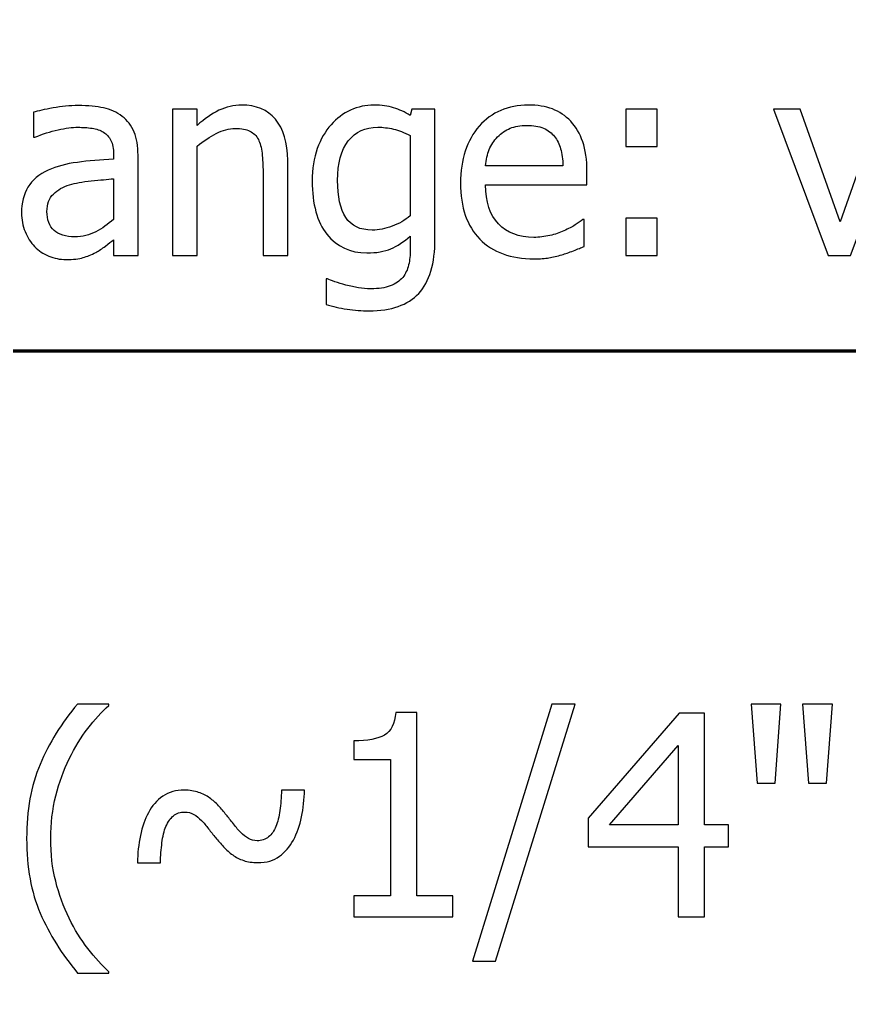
# Model space of a CAD drawing. Header units: centimetres. Extents: x -14.3 to 14.3, y -10 to 9.9.
# Drawn here: x 5.852 to 7.108, y -8.965 to -7.498 of the extents above; entities that cross this region are included whole.
import ezdxf

# ---------------------------------------------------------------- set-up
doc = ezdxf.new("R2010")
doc.units = ezdxf.units.CM
doc.header["$MEASUREMENT"] = 0
doc.layers.add('Layer 1', color=7, linetype='Continuous')

msp = doc.modelspace()

# ---------------------------------------------------------------- linework, layer by layer
at = {"layer": 'Layer 1', "color": 250, "lineweight": 70}
for points in [[(-14.3, -9), (-14.3, -9), (-14.3, 8.9), (-14.3, 8.9), (-14.3, 8.9), (-14.3, 9.45219), (-13.85219, 9.9), (-13.3, 9.9), (-13.3, 9.9), (-13.3, 9.9), (13.3, 9.9), (13.3, 9.9), (13.3, 9.9), (13.85219, 9.9), (14.3, 9.45219), (14.3, 8.9), (14.3, 8.9), (14.3, 8.9), (14.3, -9), (14.3, -9), (14.3, -9), (14.3, -9.55219), (13.85219, -10), (13.3, -10), (13.3, -10), (13.3, -10), (-13.3, -10), (-13.3, -10), (-13.3, -10), (-13.85219, -10), (-14.3, -9.55219), (-14.3, -9)], [(2.3, -10), (2.3, -10), (2.3, -7), (2.3, -7), (2.3, -7), (2.3, -6.44781), (2.74781, -6), (3.3, -6), (3.3, -6), (3.3, -6), (14.3, -6), (14.3, -6), (14.3, -6), (14.3, -6), (14.3, -7), (14.3, -7), (14.3, -7), (14.3, -7), (14.3, -9), (14.3, -9), (14.3, -9), (14.3, -9.55219), (13.85219, -10), (13.3, -10), (13.3, -10), (13.3, -10), (3.3, -10), (3.3, -10), (3.3, -10), (3.3, -10), (2.3, -10), (2.3, -10)]]:
    msp.add_open_spline(points, degree=3, knots=[0, 0, 0, 0, 0.125, 0.125, 0.125, 0.125, 0.25, 0.25, 0.25, 0.25, 0.375, 0.375, 0.375, 0.375, 0.5, 0.5, 0.5, 0.5, 0.625, 0.625, 0.625, 0.625, 0.75, 0.75, 0.75, 0.75, 0.875, 0.875, 0.875, 0.875, 1, 1, 1, 1], dxfattribs=at)
at = {"layer": 'Layer 1', "color": 250}
for points, knots in [([(5.99476, -7.83153), (5.99172, -7.83376), (5.98766, -7.83687), (5.98259, -7.84093), (5.98259, -7.84093), (5.97752, -7.84492), (5.97258, -7.84816), (5.96785, -7.85053), (5.96785, -7.85053), (5.96122, -7.85398), (5.95487, -7.85662), (5.94872, -7.85844), (5.94872, -7.85844), (5.94256, -7.86027), (5.93398, -7.86121), (5.92289, -7.86121), (5.92289, -7.86121), (5.91376, -7.86121), (5.9051, -7.85952), (5.89692, -7.85607), (5.89692, -7.85607), (5.88874, -7.85263), (5.88157, -7.84783), (5.87535, -7.8416), (5.87535, -7.8416), (5.8694, -7.83552), (5.86467, -7.82801), (5.86109, -7.81909), (5.86109, -7.81909), (5.8575, -7.81016), (5.85574, -7.80077), (5.85574, -7.79089), (5.85574, -7.79089), (5.85574, -7.77554), (5.85899, -7.7625), (5.86548, -7.75174), (5.86548, -7.75174), (5.8719, -7.74093), (5.88218, -7.73241), (5.89611, -7.72605), (5.89611, -7.72605), (5.90855, -7.72037), (5.92322, -7.71645), (5.94013, -7.71429), (5.94013, -7.71429), (5.95703, -7.71212), (5.97522, -7.7105), (5.99476, -7.70942), (5.99476, -7.70942), (5.99476, -7.70942), (5.99476, -7.70232), (5.99476, -7.70232), (5.99476, -7.70232), (5.99476, -7.6936), (5.99341, -7.68656), (5.99077, -7.68115), (5.99077, -7.68115), (5.98813, -7.67581), (5.98448, -7.67169), (5.97968, -7.66878), (5.97968, -7.66878), (5.97495, -7.66574), (5.96913, -7.66378), (5.96231, -7.66276), (5.96231, -7.66276), (5.95541, -7.66175), (5.94838, -7.66128), (5.94114, -7.66128), (5.94114, -7.66128), (5.93256, -7.66128), (5.92241, -7.66256), (5.91085, -7.66513), (5.91085, -7.66513), (5.89922, -7.6677), (5.88759, -7.67149), (5.87596, -7.67635), (5.87596, -7.67635), (5.87596, -7.67635), (5.8738, -7.67635), (5.8738, -7.67635), (5.8738, -7.67635), (5.8738, -7.67635), (5.8738, -7.63849), (5.8738, -7.63849), (5.8738, -7.63849), (5.88069, -7.63653), (5.8905, -7.63436), (5.90328, -7.632), (5.90328, -7.632), (5.91612, -7.62963), (5.92877, -7.62841), (5.94135, -7.62841), (5.94135, -7.62841), (5.95649, -7.62841), (5.96934, -7.62963), (5.97975, -7.632), (5.97975, -7.632), (5.99016, -7.63436), (5.99956, -7.63862), (6.00788, -7.64484), (6.00788, -7.64484), (6.01592, -7.65093), (6.02194, -7.65877), (6.02586, -7.66844), (6.02586, -7.66844), (6.02985, -7.67804), (6.03181, -7.68981), (6.03181, -7.70367), (6.03181, -7.70367), (6.03181, -7.70367), (6.03181, -7.85506), (6.03181, -7.85506), (6.03181, -7.85506), (6.03181, -7.85506), (5.99476, -7.85506), (5.99476, -7.85506), (5.99476, -7.85506), (5.99476, -7.85506), (5.99476, -7.83153), (5.99476, -7.83153)], [0, 0, 0, 0, 0.0333333, 0.0333333, 0.0333333, 0.0333333, 0.0666667, 0.0666667, 0.0666667, 0.0666667, 0.1, 0.1, 0.1, 0.1, 0.1333333, 0.1333333, 0.1333333, 0.1333333, 0.1666667, 0.1666667, 0.1666667, 0.1666667, 0.2, 0.2, 0.2, 0.2, 0.2333333, 0.2333333, 0.2333333, 0.2333333, 0.2666667, 0.2666667, 0.2666667, 0.2666667, 0.3, 0.3, 0.3, 0.3, 0.3333333, 0.3333333, 0.3333333, 0.3333333, 0.3666667, 0.3666667, 0.3666667, 0.3666667, 0.4, 0.4, 0.4, 0.4, 0.4333333, 0.4333333, 0.4333333, 0.4333333, 0.4666667, 0.4666667, 0.4666667, 0.4666667, 0.5, 0.5, 0.5, 0.5, 0.5333333, 0.5333333, 0.5333333, 0.5333333, 0.5666667, 0.5666667, 0.5666667, 0.5666667, 0.6, 0.6, 0.6, 0.6, 0.6333333, 0.6333333, 0.6333333, 0.6333333, 0.6666667, 0.6666667, 0.6666667, 0.6666667, 0.7, 0.7, 0.7, 0.7, 0.7333333, 0.7333333, 0.7333333, 0.7333333, 0.7666667, 0.7666667, 0.7666667, 0.7666667, 0.8, 0.8, 0.8, 0.8, 0.8333333, 0.8333333, 0.8333333, 0.8333333, 0.8666667, 0.8666667, 0.8666667, 0.8666667, 0.9, 0.9, 0.9, 0.9, 0.9333333, 0.9333333, 0.9333333, 0.9333333, 0.9666667, 0.9666667, 0.9666667, 0.9666667, 1, 1, 1, 1]), ([(6.25805, -7.85506), (6.25805, -7.85506), (6.2208, -7.85506), (6.2208, -7.85506), (6.2208, -7.85506), (6.2208, -7.85506), (6.2208, -7.72909), (6.2208, -7.72909), (6.2208, -7.72909), (6.2208, -7.71888), (6.22033, -7.70942), (6.21931, -7.70063), (6.21931, -7.70063), (6.2183, -7.69184), (6.21647, -7.68481), (6.2137, -7.67953), (6.2137, -7.67953), (6.21066, -7.67399), (6.2064, -7.66986), (6.20099, -7.66716), (6.20099, -7.66716), (6.19558, -7.66445), (6.18814, -7.6631), (6.17881, -7.6631), (6.17881, -7.6631), (6.16955, -7.6631), (6.16001, -7.6656), (6.15014, -7.67054), (6.15014, -7.67054), (6.14034, -7.67547), (6.13074, -7.6819), (6.12134, -7.68988), (6.12134, -7.68988), (6.12134, -7.68988), (6.12134, -7.85506), (6.12134, -7.85506), (6.12134, -7.85506), (6.12134, -7.85506), (6.08408, -7.85506), (6.08408, -7.85506), (6.08408, -7.85506), (6.08408, -7.85506), (6.08408, -7.63382), (6.08408, -7.63382), (6.08408, -7.63382), (6.08408, -7.63382), (6.12134, -7.63382), (6.12134, -7.63382), (6.12134, -7.63382), (6.12134, -7.63382), (6.12134, -7.65837), (6.12134, -7.65837), (6.12134, -7.65837), (6.13243, -7.6485), (6.14338, -7.64086), (6.1542, -7.63558), (6.1542, -7.63558), (6.16508, -7.63031), (6.17651, -7.62767), (6.18848, -7.62767), (6.18848, -7.62767), (6.21032, -7.62767), (6.22736, -7.63484), (6.2396, -7.64917), (6.2396, -7.64917), (6.2519, -7.66351), (6.25805, -7.68426), (6.25805, -7.71145), (6.25805, -7.71145), (6.25805, -7.71145), (6.25805, -7.85506), (6.25805, -7.85506)], [0, 0, 0, 0, 0.0555556, 0.0555556, 0.0555556, 0.0555556, 0.1111111, 0.1111111, 0.1111111, 0.1111111, 0.1666667, 0.1666667, 0.1666667, 0.1666667, 0.2222222, 0.2222222, 0.2222222, 0.2222222, 0.2777778, 0.2777778, 0.2777778, 0.2777778, 0.3333333, 0.3333333, 0.3333333, 0.3333333, 0.3888889, 0.3888889, 0.3888889, 0.3888889, 0.4444444, 0.4444444, 0.4444444, 0.4444444, 0.5, 0.5, 0.5, 0.5, 0.5555556, 0.5555556, 0.5555556, 0.5555556, 0.6111111, 0.6111111, 0.6111111, 0.6111111, 0.6666667, 0.6666667, 0.6666667, 0.6666667, 0.7222222, 0.7222222, 0.7222222, 0.7222222, 0.7777778, 0.7777778, 0.7777778, 0.7777778, 0.8333333, 0.8333333, 0.8333333, 0.8333333, 0.8888889, 0.8888889, 0.8888889, 0.8888889, 0.9444444, 0.9444444, 0.9444444, 0.9444444, 1, 1, 1, 1]), ([(6.31823, -7.89049), (6.32073, -7.89157), (6.32445, -7.89299), (6.32932, -7.89475), (6.32932, -7.89475), (6.33426, -7.89651), (6.3398, -7.8982), (6.34595, -7.89982), (6.34595, -7.89982), (6.35285, -7.90151), (6.35921, -7.90293), (6.36502, -7.90401), (6.36502, -7.90401), (6.37084, -7.90503), (6.37712, -7.90557), (6.38402, -7.90557), (6.38402, -7.90557), (6.39552, -7.90557), (6.40525, -7.90408), (6.41323, -7.90104), (6.41323, -7.90104), (6.42121, -7.898), (6.4275, -7.89374), (6.43196, -7.88833), (6.43196, -7.88833), (6.43622, -7.88292), (6.43919, -7.87663), (6.44089, -7.86953), (6.44089, -7.86953), (6.44258, -7.86236), (6.44345, -7.85425), (6.44345, -7.84512), (6.44345, -7.84512), (6.44345, -7.84512), (6.44345, -7.82572), (6.44345, -7.82572), (6.44345, -7.82572), (6.43345, -7.83444), (6.42358, -7.84086), (6.41397, -7.84505), (6.41397, -7.84505), (6.40431, -7.84918), (6.3922, -7.85127), (6.37773, -7.85127), (6.37773, -7.85127), (6.35251, -7.85127), (6.33243, -7.84188), (6.31749, -7.82315), (6.31749, -7.82315), (6.30255, -7.80442), (6.29511, -7.77744), (6.29511, -7.74235), (6.29511, -7.74235), (6.29511, -7.72402), (6.29768, -7.70773), (6.30282, -7.69353), (6.30282, -7.69353), (6.30795, -7.67933), (6.31492, -7.66729), (6.32364, -7.65735), (6.32364, -7.65735), (6.33196, -7.64789), (6.34176, -7.64052), (6.35312, -7.63538), (6.35312, -7.63538), (6.36448, -7.63024), (6.37625, -7.62767), (6.38842, -7.62767), (6.38842, -7.62767), (6.39991, -7.62767), (6.40985, -7.62902), (6.41823, -7.63173), (6.41823, -7.63173), (6.42662, -7.63443), (6.435, -7.63829), (6.44345, -7.64329), (6.44345, -7.64329), (6.44345, -7.64329), (6.44562, -7.63382), (6.44562, -7.63382), (6.44562, -7.63382), (6.44562, -7.63382), (6.48071, -7.63382), (6.48071, -7.63382), (6.48071, -7.63382), (6.48071, -7.63382), (6.48071, -7.82991), (6.48071, -7.82991), (6.48071, -7.82991), (6.48071, -7.86743), (6.47253, -7.89495), (6.45617, -7.91247), (6.45617, -7.91247), (6.43974, -7.93005), (6.41472, -7.93883), (6.38105, -7.93883), (6.38105, -7.93883), (6.37023, -7.93883), (6.35914, -7.93796), (6.34785, -7.93627), (6.34785, -7.93627), (6.33656, -7.93458), (6.32608, -7.93221), (6.31627, -7.9293), (6.31627, -7.9293), (6.31627, -7.9293), (6.31627, -7.89049), (6.31627, -7.89049), (6.31627, -7.89049), (6.31627, -7.89049), (6.31823, -7.89049), (6.31823, -7.89049)], [0, 0, 0, 0, 0.0357143, 0.0357143, 0.0357143, 0.0357143, 0.0714286, 0.0714286, 0.0714286, 0.0714286, 0.1071429, 0.1071429, 0.1071429, 0.1071429, 0.1428571, 0.1428571, 0.1428571, 0.1428571, 0.1785714, 0.1785714, 0.1785714, 0.1785714, 0.2142857, 0.2142857, 0.2142857, 0.2142857, 0.25, 0.25, 0.25, 0.25, 0.2857143, 0.2857143, 0.2857143, 0.2857143, 0.3214286, 0.3214286, 0.3214286, 0.3214286, 0.3571429, 0.3571429, 0.3571429, 0.3571429, 0.3928571, 0.3928571, 0.3928571, 0.3928571, 0.4285714, 0.4285714, 0.4285714, 0.4285714, 0.4642857, 0.4642857, 0.4642857, 0.4642857, 0.5, 0.5, 0.5, 0.5, 0.5357143, 0.5357143, 0.5357143, 0.5357143, 0.5714286, 0.5714286, 0.5714286, 0.5714286, 0.6071429, 0.6071429, 0.6071429, 0.6071429, 0.6428571, 0.6428571, 0.6428571, 0.6428571, 0.6785714, 0.6785714, 0.6785714, 0.6785714, 0.7142857, 0.7142857, 0.7142857, 0.7142857, 0.75, 0.75, 0.75, 0.75, 0.7857143, 0.7857143, 0.7857143, 0.7857143, 0.8214286, 0.8214286, 0.8214286, 0.8214286, 0.8571429, 0.8571429, 0.8571429, 0.8571429, 0.8928571, 0.8928571, 0.8928571, 0.8928571, 0.9285714, 0.9285714, 0.9285714, 0.9285714, 0.9642857, 0.9642857, 0.9642857, 0.9642857, 1, 1, 1, 1]), ([(6.63061, -7.8602), (6.59538, -7.8602), (6.568, -7.85026), (6.54853, -7.83038), (6.54853, -7.83038), (6.52905, -7.8105), (6.51932, -7.78231), (6.51932, -7.74573), (6.51932, -7.74573), (6.51932, -7.70969), (6.52878, -7.68095), (6.54765, -7.65965), (6.54765, -7.65965), (6.56651, -7.63835), (6.59119, -7.62767), (6.62175, -7.62767), (6.62175, -7.62767), (6.63548, -7.62767), (6.64758, -7.62963), (6.6582, -7.63362), (6.6582, -7.63362), (6.66875, -7.63754), (6.67801, -7.64376), (6.68592, -7.65221), (6.68592, -7.65221), (6.69383, -7.66067), (6.69992, -7.67101), (6.70411, -7.68325), (6.70411, -7.68325), (6.70837, -7.69542), (6.71047, -7.71043), (6.71047, -7.72808), (6.71047, -7.72808), (6.71047, -7.72808), (6.71047, -7.7483), (6.71047, -7.7483), (6.71047, -7.7483), (6.71047, -7.7483), (6.55718, -7.7483), (6.55718, -7.7483), (6.55718, -7.7483), (6.55718, -7.77406), (6.56367, -7.79373), (6.57659, -7.80732), (6.57659, -7.80732), (6.5895, -7.82091), (6.60742, -7.82774), (6.63027, -7.82774), (6.63027, -7.82774), (6.63846, -7.82774), (6.64643, -7.8268), (6.65428, -7.82497), (6.65428, -7.82497), (6.66212, -7.82315), (6.66922, -7.82071), (6.67558, -7.8178), (6.67558, -7.8178), (6.68234, -7.81476), (6.68802, -7.81185), (6.69261, -7.80901), (6.69261, -7.80901), (6.69721, -7.80617), (6.70107, -7.80347), (6.70411, -7.80097), (6.70411, -7.80097), (6.70411, -7.80097), (6.70627, -7.80097), (6.70627, -7.80097), (6.70627, -7.80097), (6.70627, -7.80097), (6.70627, -7.8416), (6.70627, -7.8416), (6.70627, -7.8416), (6.70195, -7.84329), (6.69654, -7.84546), (6.69005, -7.84803), (6.69005, -7.84803), (6.68355, -7.8506), (6.67774, -7.85263), (6.6726, -7.85405), (6.6726, -7.85405), (6.66537, -7.85601), (6.65881, -7.85756), (6.65292, -7.85864), (6.65292, -7.85864), (6.64704, -7.85966), (6.6396, -7.8602), (6.63061, -7.8602)], [0, 0, 0, 0, 0.0454545, 0.0454545, 0.0454545, 0.0454545, 0.0909091, 0.0909091, 0.0909091, 0.0909091, 0.1363636, 0.1363636, 0.1363636, 0.1363636, 0.1818182, 0.1818182, 0.1818182, 0.1818182, 0.2272727, 0.2272727, 0.2272727, 0.2272727, 0.2727273, 0.2727273, 0.2727273, 0.2727273, 0.3181818, 0.3181818, 0.3181818, 0.3181818, 0.3636364, 0.3636364, 0.3636364, 0.3636364, 0.4090909, 0.4090909, 0.4090909, 0.4090909, 0.4545455, 0.4545455, 0.4545455, 0.4545455, 0.5, 0.5, 0.5, 0.5, 0.5454545, 0.5454545, 0.5454545, 0.5454545, 0.5909091, 0.5909091, 0.5909091, 0.5909091, 0.6363636, 0.6363636, 0.6363636, 0.6363636, 0.6818182, 0.6818182, 0.6818182, 0.6818182, 0.7272727, 0.7272727, 0.7272727, 0.7272727, 0.7727273, 0.7727273, 0.7727273, 0.7727273, 0.8181818, 0.8181818, 0.8181818, 0.8181818, 0.8636364, 0.8636364, 0.8636364, 0.8636364, 0.9090909, 0.9090909, 0.9090909, 0.9090909, 0.9545455, 0.9545455, 0.9545455, 0.9545455, 1, 1, 1, 1]), ([(6.81662, -7.69028), (6.81662, -7.69028), (6.76929, -7.69028), (6.76929, -7.69028), (6.76929, -7.69028), (6.76929, -7.69028), (6.76929, -7.63382), (6.76929, -7.63382), (6.76929, -7.63382), (6.76929, -7.63382), (6.81662, -7.63382), (6.81662, -7.63382), (6.81662, -7.63382), (6.81662, -7.63382), (6.81662, -7.69028), (6.81662, -7.69028)], [0, 0, 0, 0, 0.25, 0.25, 0.25, 0.25, 0.5, 0.5, 0.5, 0.5, 0.75, 0.75, 0.75, 0.75, 1, 1, 1, 1]), ([(7.19216, -7.63382), (7.19216, -7.63382), (7.10879, -7.85506), (7.10879, -7.85506), (7.10879, -7.85506), (7.10879, -7.85506), (7.07532, -7.85506), (7.07532, -7.85506), (7.07532, -7.85506), (7.07532, -7.85506), (6.99256, -7.63382), (6.99256, -7.63382), (6.99256, -7.63382), (6.99256, -7.63382), (7.03279, -7.63382), (7.03279, -7.63382), (7.03279, -7.63382), (7.03279, -7.63382), (7.09337, -7.80428), (7.09337, -7.80428), (7.09337, -7.80428), (7.09337, -7.80428), (7.15335, -7.63382), (7.15335, -7.63382), (7.15335, -7.63382), (7.15335, -7.63382), (7.19216, -7.63382), (7.19216, -7.63382)], [0, 0, 0, 0, 0.1428571, 0.1428571, 0.1428571, 0.1428571, 0.2857143, 0.2857143, 0.2857143, 0.2857143, 0.4285714, 0.4285714, 0.4285714, 0.4285714, 0.5714286, 0.5714286, 0.5714286, 0.5714286, 0.7142857, 0.7142857, 0.7142857, 0.7142857, 0.8571429, 0.8571429, 0.8571429, 0.8571429, 1, 1, 1, 1]), ([(6.44345, -7.79502), (6.44345, -7.79502), (6.44345, -7.67365), (6.44345, -7.67365), (6.44345, -7.67365), (6.43419, -7.66912), (6.42567, -7.66594), (6.41783, -7.66405), (6.41783, -7.66405), (6.40992, -7.66209), (6.40214, -7.66114), (6.3943, -7.66114), (6.3943, -7.66114), (6.37543, -7.66114), (6.36056, -7.6681), (6.34974, -7.68197), (6.34974, -7.68197), (6.33892, -7.69583), (6.33351, -7.71564), (6.33351, -7.74153), (6.33351, -7.74153), (6.33351, -7.76608), (6.33764, -7.78481), (6.34589, -7.79759), (6.34589, -7.79759), (6.35414, -7.81037), (6.36752, -7.81679), (6.38598, -7.81679), (6.38598, -7.81679), (6.39565, -7.81679), (6.40559, -7.8149), (6.4158, -7.81104), (6.4158, -7.81104), (6.42608, -7.80726), (6.43527, -7.80185), (6.44345, -7.79502)], [0, 0, 0, 0, 0.1111111, 0.1111111, 0.1111111, 0.1111111, 0.2222222, 0.2222222, 0.2222222, 0.2222222, 0.3333333, 0.3333333, 0.3333333, 0.3333333, 0.4444444, 0.4444444, 0.4444444, 0.4444444, 0.5555556, 0.5555556, 0.5555556, 0.5555556, 0.6666667, 0.6666667, 0.6666667, 0.6666667, 0.7777778, 0.7777778, 0.7777778, 0.7777778, 0.8888889, 0.8888889, 0.8888889, 0.8888889, 1, 1, 1, 1]), ([(6.67422, -7.71976), (6.67395, -7.70976), (6.6728, -7.7011), (6.67064, -7.6938), (6.67064, -7.6938), (6.66854, -7.68656), (6.6655, -7.68041), (6.66158, -7.67541), (6.66158, -7.67541), (6.65718, -7.66986), (6.65164, -7.6656), (6.64481, -7.6627), (6.64481, -7.6627), (6.63798, -7.65979), (6.6296, -7.65837), (6.61959, -7.65837), (6.61959, -7.65837), (6.60965, -7.65837), (6.60127, -7.65986), (6.5943, -7.66283), (6.5943, -7.66283), (6.58741, -7.66581), (6.58105, -7.67013), (6.57537, -7.67581), (6.57537, -7.67581), (6.56983, -7.68163), (6.56563, -7.68805), (6.56273, -7.69508), (6.56273, -7.69508), (6.55982, -7.70218), (6.55799, -7.71036), (6.55718, -7.71976), (6.55718, -7.71976), (6.55718, -7.71976), (6.67422, -7.71976), (6.67422, -7.71976)], [0, 0, 0, 0, 0.1111111, 0.1111111, 0.1111111, 0.1111111, 0.2222222, 0.2222222, 0.2222222, 0.2222222, 0.3333333, 0.3333333, 0.3333333, 0.3333333, 0.4444444, 0.4444444, 0.4444444, 0.4444444, 0.5555556, 0.5555556, 0.5555556, 0.5555556, 0.6666667, 0.6666667, 0.6666667, 0.6666667, 0.7777778, 0.7777778, 0.7777778, 0.7777778, 0.8888889, 0.8888889, 0.8888889, 0.8888889, 1, 1, 1, 1]), ([(5.99476, -7.80056), (5.99476, -7.80056), (5.99476, -7.7391), (5.99476, -7.7391), (5.99476, -7.7391), (5.9859, -7.73991), (5.97475, -7.74099), (5.96122, -7.74235), (5.96122, -7.74235), (5.94763, -7.74377), (5.93675, -7.74573), (5.92843, -7.74823), (5.92843, -7.74823), (5.91849, -7.75127), (5.91031, -7.75594), (5.90389, -7.76222), (5.90389, -7.76222), (5.8974, -7.76845), (5.89415, -7.77724), (5.89415, -7.78846), (5.89415, -7.78846), (5.89415, -7.80117), (5.89773, -7.81077), (5.90483, -7.8172), (5.90483, -7.8172), (5.912, -7.82369), (5.92241, -7.82693), (5.93614, -7.82693), (5.93614, -7.82693), (5.9479, -7.82693), (5.95852, -7.82436), (5.96805, -7.81929), (5.96805, -7.81929), (5.97752, -7.81422), (5.98644, -7.808), (5.99476, -7.80056)], [0, 0, 0, 0, 0.1111111, 0.1111111, 0.1111111, 0.1111111, 0.2222222, 0.2222222, 0.2222222, 0.2222222, 0.3333333, 0.3333333, 0.3333333, 0.3333333, 0.4444444, 0.4444444, 0.4444444, 0.4444444, 0.5555556, 0.5555556, 0.5555556, 0.5555556, 0.6666667, 0.6666667, 0.6666667, 0.6666667, 0.7777778, 0.7777778, 0.7777778, 0.7777778, 0.8888889, 0.8888889, 0.8888889, 0.8888889, 1, 1, 1, 1]), ([(6.81662, -7.85506), (6.81662, -7.85506), (6.76929, -7.85506), (6.76929, -7.85506), (6.76929, -7.85506), (6.76929, -7.85506), (6.76929, -7.7986), (6.76929, -7.7986), (6.76929, -7.7986), (6.76929, -7.7986), (6.81662, -7.7986), (6.81662, -7.7986), (6.81662, -7.7986), (6.81662, -7.7986), (6.81662, -7.85506), (6.81662, -7.85506)], [0, 0, 0, 0, 0.25, 0.25, 0.25, 0.25, 0.5, 0.5, 0.5, 0.5, 0.75, 0.75, 0.75, 0.75, 1, 1, 1, 1]), ([(5.98785, -8.94022), (5.98785, -8.94022), (5.94051, -8.94022), (5.94051, -8.94022), (5.94051, -8.94022), (5.91652, -8.91172), (5.89769, -8.88152), (5.884, -8.8497), (5.884, -8.8497), (5.87024, -8.81788), (5.8634, -8.7802), (5.8634, -8.73681), (5.8634, -8.73681), (5.8634, -8.69434), (5.87017, -8.65701), (5.88379, -8.6247), (5.88379, -8.6247), (5.89733, -8.59238), (5.91624, -8.5619), (5.94051, -8.5334), (5.94051, -8.5334), (5.94051, -8.5334), (5.98785, -8.5334), (5.98785, -8.5334), (5.98785, -8.5334), (5.98785, -8.5334), (5.98785, -8.53545), (5.98785, -8.53545), (5.98785, -8.53545), (5.97671, -8.54554), (5.96605, -8.55711), (5.95589, -8.5703), (5.95589, -8.5703), (5.9458, -8.58349), (5.93642, -8.5988), (5.92774, -8.6163), (5.92774, -8.6163), (5.91942, -8.63324), (5.91271, -8.65193), (5.90756, -8.67232), (5.90756, -8.67232), (5.90241, -8.69271), (5.8998, -8.71423), (5.8998, -8.73681), (5.8998, -8.73681), (5.8998, -8.76038), (5.90234, -8.78197), (5.90735, -8.80151), (5.90735, -8.80151), (5.91236, -8.82105), (5.91913, -8.83968), (5.92774, -8.85732), (5.92774, -8.85732), (5.936, -8.87425), (5.94538, -8.88963), (5.95603, -8.90332), (5.95603, -8.90332), (5.96662, -8.91701), (5.97727, -8.92865), (5.98785, -8.93817), (5.98785, -8.93817), (5.98785, -8.93817), (5.98785, -8.94022), (5.98785, -8.94022)], [0, 0, 0, 0, 0.0625, 0.0625, 0.0625, 0.0625, 0.125, 0.125, 0.125, 0.125, 0.1875, 0.1875, 0.1875, 0.1875, 0.25, 0.25, 0.25, 0.25, 0.3125, 0.3125, 0.3125, 0.3125, 0.375, 0.375, 0.375, 0.375, 0.4375, 0.4375, 0.4375, 0.4375, 0.5, 0.5, 0.5, 0.5, 0.5625, 0.5625, 0.5625, 0.5625, 0.625, 0.625, 0.625, 0.625, 0.6875, 0.6875, 0.6875, 0.6875, 0.75, 0.75, 0.75, 0.75, 0.8125, 0.8125, 0.8125, 0.8125, 0.875, 0.875, 0.875, 0.875, 0.9375, 0.9375, 0.9375, 0.9375, 1, 1, 1, 1]), ([(6.69269, -8.5334), (6.69269, -8.5334), (6.57212, -8.92202), (6.57212, -8.92202), (6.57212, -8.92202), (6.57212, -8.92202), (6.53726, -8.92202), (6.53726, -8.92202), (6.53726, -8.92202), (6.53726, -8.92202), (6.65728, -8.5334), (6.65728, -8.5334), (6.65728, -8.5334), (6.65728, -8.5334), (6.69269, -8.5334), (6.69269, -8.5334)], [0, 0, 0, 0, 0.25, 0.25, 0.25, 0.25, 0.5, 0.5, 0.5, 0.5, 0.75, 0.75, 0.75, 0.75, 1, 1, 1, 1]), ([(7.00377, -8.5334), (7.00377, -8.5334), (6.99488, -8.65306), (6.99488, -8.65306), (6.99488, -8.65306), (6.99488, -8.65306), (6.96758, -8.65306), (6.96758, -8.65306), (6.96758, -8.65306), (6.96758, -8.65306), (6.95869, -8.5334), (6.95869, -8.5334), (6.95869, -8.5334), (6.95869, -8.5334), (7.00377, -8.5334), (7.00377, -8.5334)], [0, 0, 0, 0, 0.25, 0.25, 0.25, 0.25, 0.5, 0.5, 0.5, 0.5, 0.75, 0.75, 0.75, 0.75, 1, 1, 1, 1]), ([(7.08152, -8.5334), (7.08152, -8.5334), (7.07263, -8.65306), (7.07263, -8.65306), (7.07263, -8.65306), (7.07263, -8.65306), (7.04533, -8.65306), (7.04533, -8.65306), (7.04533, -8.65306), (7.04533, -8.65306), (7.03644, -8.5334), (7.03644, -8.5334), (7.03644, -8.5334), (7.03644, -8.5334), (7.08152, -8.5334), (7.08152, -8.5334)], [0, 0, 0, 0, 0.25, 0.25, 0.25, 0.25, 0.5, 0.5, 0.5, 0.5, 0.75, 0.75, 0.75, 0.75, 1, 1, 1, 1]), ([(6.50791, -8.85506), (6.50791, -8.85506), (6.35784, -8.85506), (6.35784, -8.85506), (6.35784, -8.85506), (6.35784, -8.85506), (6.35784, -8.82366), (6.35784, -8.82366), (6.35784, -8.82366), (6.35784, -8.82366), (6.41365, -8.82366), (6.41365, -8.82366), (6.41365, -8.82366), (6.41365, -8.82366), (6.41365, -8.61729), (6.41365, -8.61729), (6.41365, -8.61729), (6.41365, -8.61729), (6.35784, -8.61729), (6.35784, -8.61729), (6.35784, -8.61729), (6.35784, -8.61729), (6.35784, -8.58921), (6.35784, -8.58921), (6.35784, -8.58921), (6.37893, -8.58921), (6.39446, -8.58625), (6.40447, -8.58025), (6.40447, -8.58025), (6.41442, -8.57425), (6.42007, -8.56289), (6.42134, -8.54624), (6.42134, -8.54624), (6.42134, -8.54624), (6.45337, -8.54624), (6.45337, -8.54624), (6.45337, -8.54624), (6.45337, -8.54624), (6.45337, -8.82366), (6.45337, -8.82366), (6.45337, -8.82366), (6.45337, -8.82366), (6.50791, -8.82366), (6.50791, -8.82366), (6.50791, -8.82366), (6.50791, -8.82366), (6.50791, -8.85506), (6.50791, -8.85506)], [0, 0, 0, 0, 0.0833333, 0.0833333, 0.0833333, 0.0833333, 0.1666667, 0.1666667, 0.1666667, 0.1666667, 0.25, 0.25, 0.25, 0.25, 0.3333333, 0.3333333, 0.3333333, 0.3333333, 0.4166667, 0.4166667, 0.4166667, 0.4166667, 0.5, 0.5, 0.5, 0.5, 0.5833333, 0.5833333, 0.5833333, 0.5833333, 0.6666667, 0.6666667, 0.6666667, 0.6666667, 0.75, 0.75, 0.75, 0.75, 0.8333333, 0.8333333, 0.8333333, 0.8333333, 0.9166667, 0.9166667, 0.9166667, 0.9166667, 1, 1, 1, 1]), ([(6.9246, -8.74923), (6.9246, -8.74923), (6.88799, -8.74923), (6.88799, -8.74923), (6.88799, -8.74923), (6.88799, -8.74923), (6.88799, -8.85506), (6.88799, -8.85506), (6.88799, -8.85506), (6.88799, -8.85506), (6.84826, -8.85506), (6.84826, -8.85506), (6.84826, -8.85506), (6.84826, -8.85506), (6.84826, -8.74923), (6.84826, -8.74923), (6.84826, -8.74923), (6.84826, -8.74923), (6.7123, -8.74923), (6.7123, -8.74923), (6.7123, -8.74923), (6.7123, -8.74923), (6.7123, -8.70584), (6.7123, -8.70584), (6.7123, -8.70584), (6.7123, -8.70584), (6.84989, -8.5473), (6.84989, -8.5473), (6.84989, -8.5473), (6.84989, -8.5473), (6.88799, -8.5473), (6.88799, -8.5473), (6.88799, -8.5473), (6.88799, -8.5473), (6.88799, -8.71614), (6.88799, -8.71614), (6.88799, -8.71614), (6.88799, -8.71614), (6.9246, -8.71614), (6.9246, -8.71614), (6.9246, -8.71614), (6.9246, -8.71614), (6.9246, -8.74923), (6.9246, -8.74923)], [0, 0, 0, 0, 0.0909091, 0.0909091, 0.0909091, 0.0909091, 0.1818182, 0.1818182, 0.1818182, 0.1818182, 0.2727273, 0.2727273, 0.2727273, 0.2727273, 0.3636364, 0.3636364, 0.3636364, 0.3636364, 0.4545455, 0.4545455, 0.4545455, 0.4545455, 0.5454545, 0.5454545, 0.5454545, 0.5454545, 0.6363636, 0.6363636, 0.6363636, 0.6363636, 0.7272727, 0.7272727, 0.7272727, 0.7272727, 0.8181818, 0.8181818, 0.8181818, 0.8181818, 0.9090909, 0.9090909, 0.9090909, 0.9090909, 1, 1, 1, 1]), ([(6.84826, -8.71614), (6.84826, -8.71614), (6.84826, -8.59598), (6.84826, -8.59598), (6.84826, -8.59598), (6.84826, -8.59598), (6.74469, -8.71614), (6.74469, -8.71614), (6.74469, -8.71614), (6.74469, -8.71614), (6.84826, -8.71614), (6.84826, -8.71614)], [0, 0, 0, 0, 0.3333333, 0.3333333, 0.3333333, 0.3333333, 0.6666667, 0.6666667, 0.6666667, 0.6666667, 1, 1, 1, 1]), ([(6.2834, -8.66343), (6.28312, -8.67747), (6.28171, -8.69102), (6.27903, -8.70407), (6.27903, -8.70407), (6.27642, -8.71705), (6.27233, -8.72877), (6.26668, -8.73907), (6.26668, -8.73907), (6.26104, -8.74916), (6.25398, -8.75734), (6.24559, -8.76369), (6.24559, -8.76369), (6.23719, -8.77004), (6.22625, -8.77322), (6.21271, -8.77322), (6.21271, -8.77322), (6.20488, -8.77322), (6.19782, -8.77216), (6.19154, -8.77004), (6.19154, -8.77004), (6.18526, -8.76785), (6.17976, -8.7651), (6.17489, -8.76165), (6.17489, -8.76165), (6.17009, -8.75819), (6.16551, -8.75403), (6.16106, -8.74923), (6.16106, -8.74923), (6.15669, -8.74443), (6.15274, -8.73991), (6.14928, -8.73582), (6.14928, -8.73582), (6.14554, -8.73124), (6.14194, -8.72665), (6.13834, -8.72192), (6.13834, -8.72192), (6.13475, -8.71727), (6.13122, -8.7131), (6.12783, -8.70951), (6.12783, -8.70951), (6.12409, -8.7057), (6.12021, -8.70259), (6.11626, -8.70026), (6.11626, -8.70026), (6.11224, -8.69793), (6.10772, -8.69673), (6.10257, -8.69673), (6.10257, -8.69673), (6.09573, -8.69673), (6.09001, -8.69857), (6.08543, -8.70224), (6.08543, -8.70224), (6.08091, -8.70584), (6.0771, -8.71127), (6.07407, -8.71847), (6.07407, -8.71847), (6.07118, -8.72531), (6.06913, -8.73363), (6.068, -8.74323), (6.068, -8.74323), (6.0668, -8.7529), (6.06602, -8.76299), (6.0656, -8.77343), (6.0656, -8.77343), (6.0656, -8.77343), (6.03089, -8.77343), (6.03089, -8.77343), (6.03089, -8.77343), (6.03117, -8.75911), (6.03265, -8.74535), (6.03533, -8.73229), (6.03533, -8.73229), (6.03801, -8.71917), (6.04204, -8.70767), (6.0474, -8.69772), (6.0474, -8.69772), (6.0529, -8.68728), (6.06024, -8.67895), (6.06934, -8.67282), (6.06934, -8.67282), (6.07844, -8.66668), (6.08917, -8.66364), (6.10158, -8.66364), (6.10158, -8.66364), (6.10984, -8.66364), (6.11711, -8.66477), (6.12339, -8.66696), (6.12339, -8.66696), (6.12959, -8.66915), (6.13517, -8.67197), (6.13997, -8.67543), (6.13997, -8.67543), (6.14483, -8.67888), (6.14928, -8.68284), (6.1533, -8.68721), (6.1533, -8.68721), (6.15739, -8.69165), (6.16134, -8.69624), (6.16522, -8.70104), (6.16522, -8.70104), (6.16826, -8.70478), (6.17186, -8.70936), (6.17602, -8.71473), (6.17602, -8.71473), (6.18025, -8.72009), (6.18378, -8.72432), (6.18667, -8.72728), (6.18667, -8.72728), (6.1907, -8.73145), (6.19472, -8.73462), (6.19881, -8.73681), (6.19881, -8.73681), (6.20283, -8.739), (6.20713, -8.74013), (6.21172, -8.74013), (6.21172, -8.74013), (6.21856, -8.74013), (6.22442, -8.73822), (6.22915, -8.73434), (6.22915, -8.73434), (6.23395, -8.73046), (6.23761, -8.72524), (6.24022, -8.71861), (6.24022, -8.71861), (6.24298, -8.71176), (6.24502, -8.70365), (6.24629, -8.69434), (6.24629, -8.69434), (6.24763, -8.68502), (6.24841, -8.67472), (6.24869, -8.66343), (6.24869, -8.66343), (6.24869, -8.66343), (6.2834, -8.66343), (6.2834, -8.66343)], [0, 0, 0, 0, 0.0294118, 0.0294118, 0.0294118, 0.0294118, 0.0588235, 0.0588235, 0.0588235, 0.0588235, 0.0882353, 0.0882353, 0.0882353, 0.0882353, 0.1176471, 0.1176471, 0.1176471, 0.1176471, 0.1470588, 0.1470588, 0.1470588, 0.1470588, 0.1764706, 0.1764706, 0.1764706, 0.1764706, 0.2058824, 0.2058824, 0.2058824, 0.2058824, 0.2352941, 0.2352941, 0.2352941, 0.2352941, 0.2647059, 0.2647059, 0.2647059, 0.2647059, 0.2941176, 0.2941176, 0.2941176, 0.2941176, 0.3235294, 0.3235294, 0.3235294, 0.3235294, 0.3529412, 0.3529412, 0.3529412, 0.3529412, 0.3823529, 0.3823529, 0.3823529, 0.3823529, 0.4117647, 0.4117647, 0.4117647, 0.4117647, 0.4411765, 0.4411765, 0.4411765, 0.4411765, 0.4705882, 0.4705882, 0.4705882, 0.4705882, 0.5, 0.5, 0.5, 0.5, 0.5294118, 0.5294118, 0.5294118, 0.5294118, 0.5588235, 0.5588235, 0.5588235, 0.5588235, 0.5882353, 0.5882353, 0.5882353, 0.5882353, 0.6176471, 0.6176471, 0.6176471, 0.6176471, 0.6470588, 0.6470588, 0.6470588, 0.6470588, 0.6764706, 0.6764706, 0.6764706, 0.6764706, 0.7058824, 0.7058824, 0.7058824, 0.7058824, 0.7352941, 0.7352941, 0.7352941, 0.7352941, 0.7647059, 0.7647059, 0.7647059, 0.7647059, 0.7941176, 0.7941176, 0.7941176, 0.7941176, 0.8235294, 0.8235294, 0.8235294, 0.8235294, 0.8529412, 0.8529412, 0.8529412, 0.8529412, 0.8823529, 0.8823529, 0.8823529, 0.8823529, 0.9117647, 0.9117647, 0.9117647, 0.9117647, 0.9411765, 0.9411765, 0.9411765, 0.9411765, 0.9705882, 0.9705882, 0.9705882, 0.9705882, 1, 1, 1, 1])]:
    msp.add_open_spline(points, degree=3, knots=knots, dxfattribs=at)
at = {"layer": 'Layer 1', "color": 250, "lineweight": 70}
msp.add_open_spline([(12.3, -8), (12.3, -8), (2.3, -8), (2.3, -8)], degree=3, dxfattribs=at)

doc.saveas('drawing.dxf')
